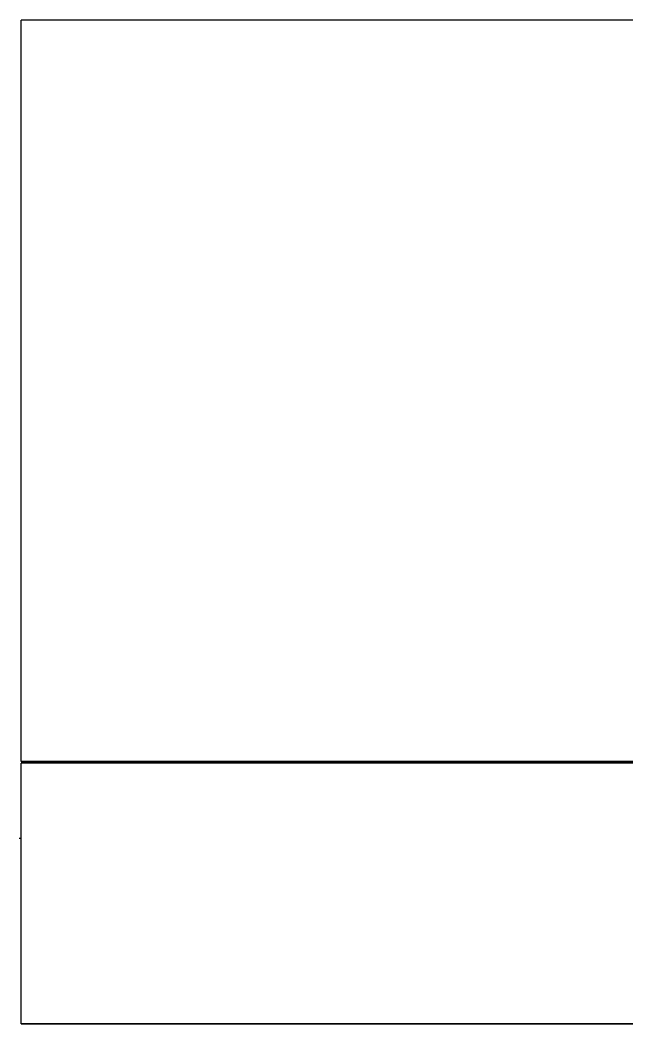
# Model space of a CAD drawing. Header units: metres. Extents: x 62 to 334, y -352 to -102.
# Drawn here: x 86.02 to 99.13, y -199.99 to -178.33 of the extents above; entities that cross this region are included whole.
import ezdxf

# ---------------------------------------------------------------- set-up
doc = ezdxf.new("R2010")
doc.units = ezdxf.units.M

msp = doc.modelspace()

# ---------------------------------------------------------------- linework, layer by layer
for p, q in [((86.044, -194.331), (86.044, -178.332)), ((101.585, -178.332), (86.044, -178.332)), ((86.044, -194.335), (86.044, -194.331)), ((86.044, -194.331), (101.585, -194.331)), ((101.585, -194.335), (86.044, -194.335)), ((101.585, -194.371), (86.044, -194.371)), ((86.044, -199.991), (86.044, -194.371)), ((86.044, -195.997), (86.004, -195.997)), ((86.044, -195.997), (86.004, -195.997)), ((86.044, -199.995), (86.044, -199.991)), ((101.985, -199.991), (86.044, -199.991)), ((86.044, -199.995), (101.985, -199.995))]:
    msp.add_line(p, q)

doc.saveas('drawing.dxf')
